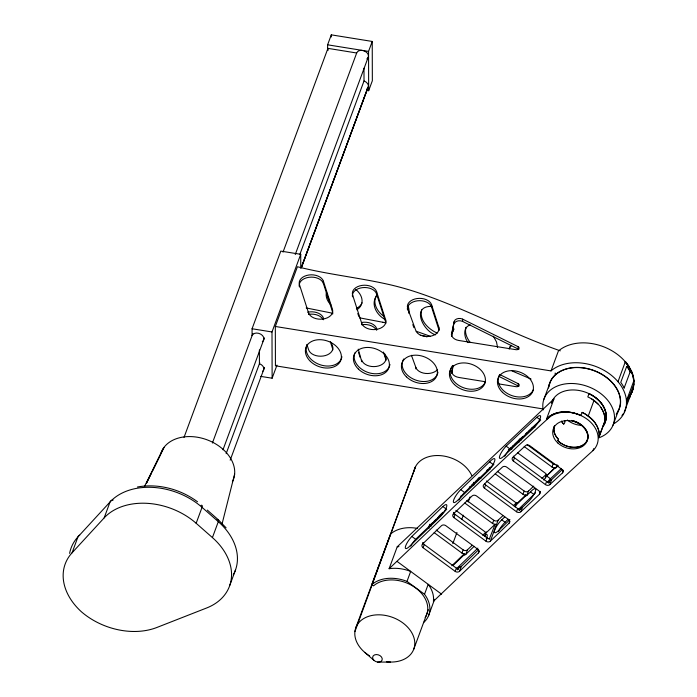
<?xml version="1.0" encoding="UTF-8"?>
<svg xmlns="http://www.w3.org/2000/svg" width="697" height="697" viewBox="0 0 697 697"><rect width="100%" height="100%" fill="white"/><g stroke="black" fill="none" stroke-linecap="round" stroke-linejoin="round"><path stroke-width="1.05" d="M497.545 347.376L496.499 341.948L493.354 336.163M509.307 348.901L509.777 346.697M451.647 333.436L454.217 321.439A5.28 3.502 -0.2 0 1 462.616 319.121L518.089 346.679A2.553 1.699 -0.2 0 1 518.864 348.753A2.553 1.699 -0.2 0 1 515.937 349.685L458.835 340.476A9.566 6.343 -0.2 0 1 451.647 333.436L451.647 335.745A9.566 6.343 -0.2 0 0 451.578 336.207M451.647 335.745L454.217 321.439M451.682 373.209A9.566 6.343 -0.2 0 1 451.752 372.747L452.823 365.437M451.752 372.747L453.259 365.751M234.636 474.056L222.029 524.074M633.094 388.673L631.325 393.422M465.84 328.017C464.542 333.236 467.147 338.507 470.257 342.567M632.981 389.266L631.909 392.211M454.078 329.01L452.1 332.338M465.927 327.712L466.084 327.276M508.993 348.814L511.581 345.276M421.659 309.843C418.993 320.176 428.542 329.315 437.237 333.096M354.904 631.604L415.578 466.554L355.879 627.561M217.089 519.674A6.177 1.986 -48.7 0 1 218.309 521.661L212.419 537.587A61.798 44.896 20.3 0 1 206.591 608.002L156.921 627.457A61.798 44.896 20.3 0 1 81.854 612.166L81.418 611.792A61.798 44.896 20.3 0 1 72.07 552.808L77.959 536.873L110.056 501.962A6.177 4.069 42.6 0 1 113.132 500.071M72.07 552.808L104.167 517.888L110.056 501.962A61.798 44.896 20.3 0 1 202.043 507.346L218.309 521.661A61.798 44.896 20.3 0 1 233.26 574.894M327.625 50.114L327.607 44.808L331.293 34.85L372.233 41.445L372.346 80.747L368.661 90.697L366.561 90.357M184.025 437.394L327.93 48.363L356.681 52.998A6.16 4.478 20.3 0 1 365.341 51.465A6.16 4.478 20.3 0 1 366.866 58.905M262.325 341.661A6.195 4.504 20.3 0 0 260.817 334.212A6.195 4.504 20.3 0 0 252.087 335.623L252.07 328.757L280.795 251.103L300.721 254.318L300.755 268.301M212.393 443.048L252.837 333.61M283.026 252.105L356.681 52.998M368.661 90.697L368.556 51.404L372.233 41.445M222.979 449.8L264.381 337.932M295.249 254.536L368.033 57.685M212.419 537.587L196.153 523.273L202.043 507.346A6.177 1.986 -48.7 0 0 201.058 505.299M226.15 453.66L259.772 362.78M299.806 254.553L364.017 80.965L363.982 68.245M260.669 376.371L272.126 378.218L271.996 331.964L300.721 254.318M542.893 408.904L275.428 365.794L275.324 326.475L297.419 266.742C328.635 274.67 360.811 277.815 392.132 285.239A237.407 157.435 -0.2 0 1 413.957 291.337C464.15 307.604 510.553 333.445 560.301 350.844M230.184 460.168L264.529 367.389M301.487 267.491L367.607 88.275L301.209 267.831L368.434 86.419M272.126 378.218L276.979 365.115M425.153 617.551A30.99 22.513 20.3 0 0 412.894 586.09A30.99 22.513 20.3 0 0 373.531 585.846L371.841 584.6L390.547 534.024A33.16 24.09 20.3 0 1 417.625 528.448M371.841 584.6A33.16 24.09 20.3 0 1 406.996 581.385L410.681 571.427A33.16 24.09 20.3 0 0 389.109 568.717L397.212 546.814L553.967 398.937L546.457 419.228A28.481 20.692 20.3 0 1 580.906 415.551L582.073 412.397A28.403 21.624 18.5 0 1 586.046 414.541L592.354 419.629A28.403 21.624 18.5 0 1 595.055 422.887L596.937 425.998A28.49 21.703 18.4 0 1 599.176 436.435L604.857 421.093A28.507 22.051 17.7 0 0 602.661 410.533L600.797 407.414M423.088 542.562A3.154 2.553 15.3 0 0 424.255 544.523L456.369 568.142L455.176 571.357L423.07 547.737A3.154 2.553 15.3 0 1 422.565 544.078L423.149 542.458M428.977 528.5A3.145 2.518 16.1 0 1 429.308 525.826L429.901 524.214M423.07 547.737L424.264 544.514M490.348 541.16A3.145 2.527 15.7 0 1 486.001 541.212L453.895 517.592A3.145 2.527 15.8 0 1 453.372 513.959L453.965 512.347M423.523 622.63A33.16 24.09 20.3 0 0 424.525 594.28L428.202 584.321A33.16 24.09 20.3 0 1 433.412 601.319C486.541 551.057 538.589 499.566 592.973 450.593L593.696 448.633M453.895 517.592L455.089 514.377A3.145 2.527 15.8 0 1 453.947 512.687M413.722 649.308L428.376 609.683M452.806 543.643L456.944 532.464M461.832 519.256L463.331 515.188M468.218 501.979L470.1 496.9M433.412 601.319L434.144 599.324M428.542 615.721L434.527 599.542M520.842 511.755A3.145 2.474 16.6 0 1 516.512 511.755L484.415 488.135L485.6 484.929A3.145 2.483 16.8 0 1 484.476 483.378M453.05 565.485L463.775 555.152L464.272 553.801A3.128 2.492 16.1 0 1 461.945 553.069L463.13 549.863A3.145 2.509 16 0 0 467.469 549.82L472.165 545.324M457.659 569.876L459.358 567.088A3.171 2.535 15.9 0 0 461.379 566.312L478.612 549.715M455.167 571.366A3.154 2.544 15.3 0 0 459.532 571.279L461.379 566.312M463.775 555.152A3.171 2.535 15.9 0 0 465.788 554.376L467.478 549.828M459.541 571.279L478.421 552.948L479.127 551.048M484.563 536.333L486.227 531.846M563.464 470.231L562.488 472.88L549.75 484.676A3.145 2.431 17.6 0 1 545.437 484.615L513.332 460.996L514.517 457.798A3.145 2.431 17.7 0 1 513.358 456.143M486.001 541.212L487.186 537.997L455.089 514.377M489.207 539.286L495.175 524.196A3.128 2.492 16.3 0 1 492.561 523.473L493.746 520.267A3.145 2.5 16.3 0 0 498.085 520.241L502.772 515.78M498.094 520.241L490.357 541.168L509.106 523.168L509.742 521.461M543.799 399.547L549.689 383.62M516.782 502.441L515.109 506.946A3.171 2.544 15.9 0 0 515.771 505.395L525.503 496.011A3.18 2.544 15.9 0 0 526.941 495.306L530.461 491.908A9.331 2.361 -53.7 0 1 535.749 489.982A9.331 2.361 -53.7 0 1 529.398 500.62L522.523 507.242A3.18 2.544 15.9 0 1 521.086 507.956L518.847 510.126M580.906 415.551A28.49 20.701 20.3 0 0 549.977 416.161L549.619 417.128C494.914 466.371 442.543 518.15 389.109 568.717M516.512 511.755L517.697 508.557L485.6 484.929M533.728 486.14L528.5 491.08A3.145 2.474 16.8 0 1 524.161 491.071L522.985 494.269L495.218 473.847L483.866 484.546A3.145 2.483 16.7 0 0 484.406 488.144M519.404 510.387L521.086 507.956M525.503 496.011L525.895 494.966A3.136 2.466 16.8 0 1 522.985 494.269M522.523 507.242L520.851 511.764L539.4 494.312L540.489 491.376M526.941 495.306L528.5 491.08M557.792 440.609A17.869 12.982 20.3 0 0 586.238 441.898A17.869 12.982 20.3 0 0 571.566 420.439A17.922 13.025 20.3 0 1 586.395 441.985A17.922 13.025 20.3 0 1 557.792 440.609L558.332 439.154A17.904 13.644 18.5 0 1 554.237 426.329M546.762 474.43L545.481 477.889A9.27 2.344 -53.7 0 0 543.799 480.067M524.196 446.559L551.954 466.99A3.136 2.448 17.3 0 0 554.864 467.687L546.239 476.286A9.27 2.344 -53.7 0 1 546.596 475.912L554.603 468.401A3.154 2.466 17.3 0 0 556.014 467.731L558.28 465.605M545.437 484.615L546.614 481.427L514.517 457.798M551.954 466.99L553.139 463.793L527.115 444.634M548.487 483.099L550.203 480.285A3.154 2.466 17.3 0 0 551.623 479.614L562.183 469.708M554.603 468.401L554.864 467.687M549.75 484.676L551.623 479.614M556.014 467.731L557.103 464.803M603.253 426.015A28.533 22.069 17.7 0 0 596.135 398.153L592.868 395.774A28.368 21.947 17.7 0 0 588.991 393.7L587.806 396.898A28.42 21.982 17.7 0 1 602.809 410.655L604.125 413.896A28.507 22.06 17.7 0 1 604.996 420.962L599.315 436.313A28.49 21.703 18.4 0 0 598.418 429.326L597.085 426.12A28.446 21.668 18.5 0 0 582.073 412.397M588.233 416.031L593.975 400.514L591.788 399.032M626.69 366.474L620.757 382.357A43.223 31.409 20.3 0 1 624.207 388.029M613.011 425.231L618.901 409.305M626.464 404.312L626.455 400.784L633.826 380.867L633.834 384.404L626.464 404.312A43.223 31.409 20.3 0 1 613.665 423.828M229.836 585.245L235.577 569.737M631.735 392.472L631.473 393.038M151.589 472.705L146.387 483.369L163.969 447.422L144.462 486.489M152.53 470.763L160.571 454.278M451.325 334.438L453.425 330.648L453.416 325.63M422.556 544.069L441.436 525.738A3.154 2.535 15.7 0 1 445.801 525.669L477.898 549.297A3.154 2.535 15.6 0 1 478.412 552.939M411.831 536.463L442.874 506.553A9.2 2.326 -53.7 0 1 446.559 507.041A9.2 2.326 -53.7 0 1 439.284 517.688L410.367 545.551A9.27 2.344 -53.7 0 1 405.332 547.093A9.27 2.344 -53.7 0 1 411.831 536.463L415.682 539.295L445.949 510.143M460.752 489.66L489.616 461.858A9.331 2.361 -53.7 0 1 494.905 459.933A9.331 2.361 -53.7 0 1 488.553 470.571L457.45 500.533A9.192 2.326 -53.7 0 1 453.581 500.315A9.192 2.326 -53.7 0 1 460.752 489.66L464.603 492.5L493.467 464.69A9.331 2.361 -53.7 0 1 493.894 464.246M453.372 513.95L472.122 495.959A3.145 2.5 16.6 0 1 476.469 495.942L508.566 519.561A3.145 2.492 16.5 0 1 509.106 523.168M465.788 554.376L474.143 546.335M509.925 519.631L498.442 530.696A9.192 2.326 -53.7 0 1 494.574 530.478A9.192 2.326 -53.7 0 1 501.744 519.823L504.715 516.965M456.91 568.316L477.863 548.13M498.486 531.367A9.192 2.326 -53.7 0 1 505.055 522.262L508.174 519.256M518.315 509.49L533.919 494.461A9.331 2.361 -53.7 0 1 535.575 492.831M457.032 569.327L459.358 567.088M429.308 525.817L432.82 522.445M433.996 521.321L436.339 519.073M437.507 517.949L439.851 515.693M451.822 565.764L464.272 553.801M439.223 515.789L442.839 512.33M441.027 514.578L442.194 513.454M482.716 535.209L485.06 532.961M469.273 487.316L470.44 486.201M495.175 524.196L485.678 533.275A3.128 2.492 16.2 0 0 484.502 531.436L455.873 510.361M478.133 478.621L479.571 477.253M471.608 485.095L473.943 482.873M475.11 481.758L478.604 478.43A3.145 2.483 16.7 0 1 481.566 477.793M513.28 505.769L515.614 503.548M486.759 470.44L487.839 469.421M488.911 468.401L489.991 467.382M525.895 494.966L516.242 504.114A3.136 2.474 16.7 0 0 515.048 502.049L486.419 480.982M546.056 474.526L541.944 478.386M506.144 446.15L536.864 417.337A9.2 2.326 -53.7 0 1 540.28 418.209A9.2 2.326 -53.7 0 1 532.883 428.829L504.262 455.672A9.27 2.344 -53.7 0 1 499.47 456.831A9.27 2.344 -53.7 0 1 506.144 446.15L509.995 448.981L539.922 420.91M512.565 446.106L513.637 445.095M514.708 444.094L522.576 436.723M508.27 450.14L511.493 447.117M495.245 473.812L502.415 467.103A3.145 2.448 17.6 0 1 506.736 467.138L538.842 490.766A3.145 2.439 17.5 0 1 539.4 494.312M547.52 482.254A9.27 2.344 -53.7 0 1 550.447 478.752L561.477 468.401M547.851 482.498L550.203 480.285M525.695 433.813L527.298 432.314M528.099 431.574L532.099 427.836A3.145 2.439 17.6 0 1 534.887 427.209M531.863 428.045L539.713 420.718M512.765 457.459L525.503 445.671A3.136 2.413 18.1 0 1 529.807 445.74L561.913 469.36A3.136 2.413 18.1 0 1 562.488 472.88M546.457 419.228L549.977 416.161M470.231 324.872C462.425 327.381 464.141 337.426 468.018 342.628M137.457 486.985C158.385 483.23 180.523 489.216 197.512 501.779M377.6 662.089L390.529 662.063M431.879 306.392C410.603 305.748 423.306 331.615 435.669 334.821M625.287 361.865L618.004 381.712M327.607 44.808L368.556 51.404M275.324 326.475L551.031 370.917L558.393 351A43.179 31.374 20.3 0 1 614.745 352.508A43.179 31.374 20.3 0 1 628.563 397.543M252.07 328.757L271.996 331.964M485.382 381.738L458.94 377.478A9.566 6.343 -0.2 0 1 451.752 370.438M499.122 383.96L516.05 386.687A2.553 1.699 -0.2 0 0 518.969 385.755A2.553 1.699 -0.2 0 0 518.193 383.681L499.697 374.498M359.382 317.797L382.845 322.258M331.894 313.084L306.192 307.952M430.136 336.242L420.247 332.687A247.191 163.926 -0.2 0 0 416.248 331.319M531.088 379.081L512.095 370.961M454.226 323.757A5.28 3.502 -0.2 0 1 462.616 321.439L518.089 348.988A2.553 1.699 -0.2 0 1 518.812 349.537M498.738 376.328L518.202 385.99A2.553 1.699 -0.2 0 1 518.821 386.434M536.864 417.337L540.715 420.169M517.575 452.771L545.342 473.193A3.136 2.448 17.2 0 1 546.518 475.511M546.596 475.912L550.447 478.752M489.616 461.858L493.467 464.69M530.461 491.908L533.919 494.461M497.275 471.277L524.17 491.071M501.744 519.823L505.055 522.262M466.851 500.472L493.746 520.267M464.803 503.042L492.561 523.473M442.874 506.553L446.725 509.394M436.235 530.068L463.13 549.863M434.179 532.639L461.945 553.069M397.29 561.573L441.593 594.175M406.996 581.385L424.525 594.28M593.975 400.514L598.096 404.121M364.749 652.366L373.758 660.164M207.314 510.099L218.152 519.64L226.098 527.829M564.831 420.796A17.974 13.905 17.7 0 1 564.622 420.57C565.615 421.032 564.108 425.118 563.429 423.767M628.738 366.395L630.445 369.349M628.912 366.744L631.316 371.161M630.489 369.523L631.377 371.414M407.632 308.196L415.734 330.361A11.771 7.806 -0.2 0 0 429.7 336.346A11.771 7.806 -0.2 0 0 438.762 327.067L431.582 304.763A12.241 8.12 -0.2 0 0 417.05 298.543A12.241 8.12 -0.2 0 0 407.632 308.196L407.64 309.729M412.798 324.61L413.905 327.634M411.422 355.27L415.839 367.363L415.848 368.905M431.582 304.763L431.591 307.081L438.77 329.385A11.771 7.806 -0.2 0 1 439.005 330.509M352.63 296.582L352.621 295.04A12.241 8.12 -0.2 0 1 362.039 285.395A12.241 8.12 -0.2 0 1 376.572 291.616L385.633 319.775L385.641 322.084A12.241 8.12 -0.2 0 1 385.885 323.26M376.572 291.616L376.58 293.925L385.641 322.084M384.77 353.762L385.746 359.086A12.241 8.12 -0.2 0 1 385.99 360.262M383.481 352.046L385.746 359.086M352.621 295.04L361.682 323.199L361.691 324.741A12.241 8.12 -0.2 0 1 376.18 329.794M357.805 313.441L358.781 316.464M358.232 349.145L361.795 361.743M358.563 352.455L360.183 357.491M332.478 311.681L323.408 283.522A12.241 8.12 -0.2 0 0 308.884 277.301A12.241 8.12 -0.2 0 0 299.466 286.955L299.457 284.637A12.241 8.12 -0.2 0 1 308.876 274.993A12.241 8.12 -0.2 0 1 323.408 281.213L332.469 309.372L332.478 311.681A12.241 8.12 -0.2 0 1 332.704 314.042M331.275 342.349L332.574 346.374L332.582 348.692A12.241 8.12 -0.2 0 1 332.826 349.859M330.317 341.652L332.582 348.692M299.457 284.637L308.518 312.796L308.527 314.338M307.002 344.771L308.623 349.798A12.241 8.12 -0.2 0 0 323.155 356.028A12.241 8.12 -0.2 0 0 332.574 346.374M630.053 372.111L624.163 387.941M630.123 396.288L624.233 412.11M518.089 346.679L518.089 348.988M518.193 383.681L518.202 385.99M462.616 319.121L462.616 321.439M438.762 327.067L438.77 329.385M376.685 330.16L376.676 328.618A12.241 8.12 -0.2 0 0 361.708 322.458M331.293 34.85L331.293 36.976M327.93 48.363L327.938 50.524M323.408 281.213L323.408 283.522M323.513 319.757L323.513 318.215A12.241 8.12 -0.2 0 0 307.691 312.23M259.389 349.938L259.423 363.686A6.081 4.417 20.3 0 1 262.525 371.51M397.212 546.814A33.16 24.09 20.3 0 1 398.928 546.596M551.327 403.267A28.533 22.069 17.7 0 1 553.888 398.893M549.567 417.085A28.516 21.773 18.7 0 1 587.754 419.672A28.516 21.773 18.7 0 1 593.016 450.628M555.857 464.516A3.145 2.448 17.3 0 1 553.139 463.793M521.034 440.173A3.145 2.448 17.3 0 1 519.953 438.744M461.641 496.647A3.145 2.5 16.3 0 1 460.935 495.924M431.025 526.244A3.145 2.518 16.1 0 1 429.883 524.553M588.991 393.683A28.472 22.025 17.6 0 1 603.332 426.076M549.524 482.132A3.136 2.422 17.7 0 1 546.622 481.418M520.615 509.237A3.136 2.474 16.7 0 1 517.705 508.549M489.799 538.711A3.128 2.509 15.8 0 1 487.194 537.997M458.704 568.857A3.119 2.527 15.3 0 1 456.369 568.142M546.126 476.286A3.302 2.509 -34.7 0 1 545.315 477.785M513.332 460.996A3.145 2.431 17.7 0 1 512.765 457.459M558.306 439.162A17.956 13.722 18.3 0 1 554.533 425.64M486.262 538.615A9.2 2.326 -53.7 0 0 485.06 534.939A3.119 1.803 -1.8 0 1 484.389 536.254M504.654 456.317A9.27 2.344 -53.7 0 1 509.995 448.981M458.8 500.089A9.192 2.326 -53.7 0 1 464.603 492.5M410.69 546.152A9.27 2.344 -53.7 0 1 415.682 539.295M489.895 469.464A3.145 2.474 16.8 0 1 490.087 467.347M491.725 467.164A3.145 2.474 16.8 0 1 491.272 466.624M508.915 449.556A3.145 2.457 17.3 0 1 512.007 448.973M518.925 442.307A3.145 2.448 17.3 0 1 519.3 439.807M552.094 401.455A28.481 20.692 20.3 0 1 588.233 393.291A28.481 20.692 20.3 0 1 603.846 424.612M581.176 425.362A17.869 12.982 20.3 0 1 567.323 420.003M563.646 423.994A17.93 13.87 17.7 0 1 561.442 421.136A17.974 13.931 17.7 0 0 563.42 423.776M69.613 553.383A61.798 44.896 20.3 0 1 77.959 536.873A6.177 4.069 42.6 0 1 79.676 535.2M104.167 517.888A61.798 44.896 20.3 0 1 196.153 523.273M543.163 409.932A36.924 26.826 20.3 0 1 568.203 383.594A36.924 26.826 20.3 0 1 610.999 405.062A36.924 26.826 20.3 0 1 598.819 437.847M549.036 386.138A36.924 26.826 20.3 0 1 594.567 370.9A36.924 26.826 20.3 0 1 617.193 412.528M550.996 370.891A43.223 31.409 20.3 0 1 596.71 366.822A43.223 31.409 20.3 0 1 626.455 400.784M631.203 371.431A43.144 31.348 20.3 0 1 633.73 381.703M633.73 384.099A43.144 31.348 20.3 0 1 632.876 389.379M631.578 371.126A43.188 31.679 18.7 0 1 633.965 380.884M631.43 393.465A43.144 31.356 18.3 0 1 628.642 397.935M631.325 392.986A43.101 30.903 14.4 0 1 627.988 397.726M625.601 361.752A43.144 32.567 15.6 0 1 628.982 366.326M624.991 361.996A43.127 32.027 17.2 0 1 628.633 366.822M362.039 302.82A18.549 13.304 21 0 1 356.385 308.388M329.263 299.998A18.549 13.304 21 0 1 326.884 293.062M383.812 316.255A18.592 13.949 31.4 0 1 376.232 295.833M555.326 374.542A36.662 26.922 31.9 0 1 555.161 373.008M382.862 322.223A247.191 163.926 -0.2 0 1 385.023 322.694M384.5 319.191A18.592 13.957 31.5 0 1 377.295 295.45M407.893 305.504A18.592 13.957 31.5 0 1 408.799 313.293M355.731 289.386A18.549 13.304 21 0 1 356.786 309.782M330.892 304.868A18.549 13.304 21 0 1 326.501 292.069M533.458 389.527A18.54 13.47 20.3 0 1 509.916 394.824A18.54 13.47 20.3 0 1 499.775 374.428M485.443 381.79A18.54 13.47 20.3 0 1 461.309 386.809A18.54 13.47 20.3 0 1 452.336 365.899M437.977 372.207A18.54 13.47 20.3 0 1 415.116 379.856A18.54 13.47 20.3 0 1 403.755 358.955M389.963 364.47A18.54 13.47 20.3 0 1 368.347 372.564A18.54 13.47 20.3 0 1 354.851 352.926M341.948 356.733A18.54 13.47 20.3 0 1 319.705 364.609A18.54 13.47 20.3 0 1 307.238 344.318M437.568 369.584A11.771 7.806 -0.2 0 1 425.536 373.435A11.771 7.806 -0.2 0 1 415.839 367.363M420.274 335.37A12.241 8.12 -0.2 0 1 426.93 336.912M385.737 356.777A12.241 8.12 -0.2 0 1 376.319 366.43A12.241 8.12 -0.2 0 1 361.795 360.201M308.553 314.373A12.241 8.12 -0.2 0 1 323.016 319.392M407.484 309.921A12.241 8.12 -0.2 0 1 417.503 300.799A12.241 8.12 -0.2 0 1 431.591 307.081M385.633 319.775A12.241 8.12 -0.2 0 1 376.214 329.42A12.241 8.12 -0.2 0 1 361.682 323.199M352.473 296.774A12.241 8.12 -0.2 0 1 362.492 287.643A12.241 8.12 -0.2 0 1 376.58 293.925M332.469 309.372A12.241 8.12 -0.2 0 1 323.051 319.026A12.241 8.12 -0.2 0 1 308.518 312.796M630.201 396.323A43.17 31.356 17.9 0 1 627.666 400.061M623.179 413.887A43.223 31.409 20.3 0 1 621.968 415.49M548.565 388.011A37.133 26.983 20.3 0 1 594.628 370.76A37.133 26.983 20.3 0 1 616.235 414.21M630.201 396.227A43.118 31.321 17.9 0 1 627.875 399.729M160.641 454.026A38.57 28.019 20.3 0 1 207.741 440.068A38.57 28.019 20.3 0 1 232.389 481.81M364.017 80.965A6.046 4.4 20.3 0 1 367.058 88.772M414.009 471.094A30.895 22.452 20.3 0 1 440.417 455.638A30.895 22.452 20.3 0 1 471.808 475.581M473.646 482.298A30.895 22.452 20.3 0 1 473.655 485.6M369.628 655.912A30.895 22.452 20.3 0 1 365.193 617.742A30.895 22.452 20.3 0 1 412.624 634.322A30.895 22.452 20.3 0 1 386.434 661.784M557.914 443.048A17.956 13.679 18.4 0 0 587.266 440.521A17.956 13.679 18.4 0 0 565.633 420.657A17.956 13.679 18.4 0 0 557.914 443.048M502.432 392.298A18.54 13.47 20.3 0 0 532.717 391.522A18.54 13.47 20.3 0 0 511.154 370.656A18.54 13.47 20.3 0 0 502.432 392.298M454.418 384.561A18.54 13.47 20.3 0 0 484.711 383.786A18.54 13.47 20.3 0 0 463.139 362.919A18.54 13.47 20.3 0 0 454.418 384.561M406.403 376.824A18.54 13.47 20.3 0 0 436.697 376.04A18.54 13.47 20.3 0 0 415.124 355.182A18.54 13.47 20.3 0 0 406.403 376.824M358.397 369.088A18.54 13.47 20.3 0 0 388.682 368.304A18.54 13.47 20.3 0 0 367.119 347.446A18.54 13.47 20.3 0 0 358.397 369.088M310.383 361.351A18.54 13.47 20.3 0 0 340.676 360.567A18.54 13.47 20.3 0 0 319.104 339.7A18.54 13.47 20.3 0 0 310.383 361.351M630.306 371.971A43.17 32.262 16.5 0 0 626.978 366.378A43.127 32.228 16.5 0 1 630.306 372.067M373.975 660.381A4.975 3.616 20.3 0 0 382.078 660.111A4.975 3.616 20.3 0 0 376.241 654.553A4.975 3.616 20.3 0 0 373.975 660.381"/></g></svg>
